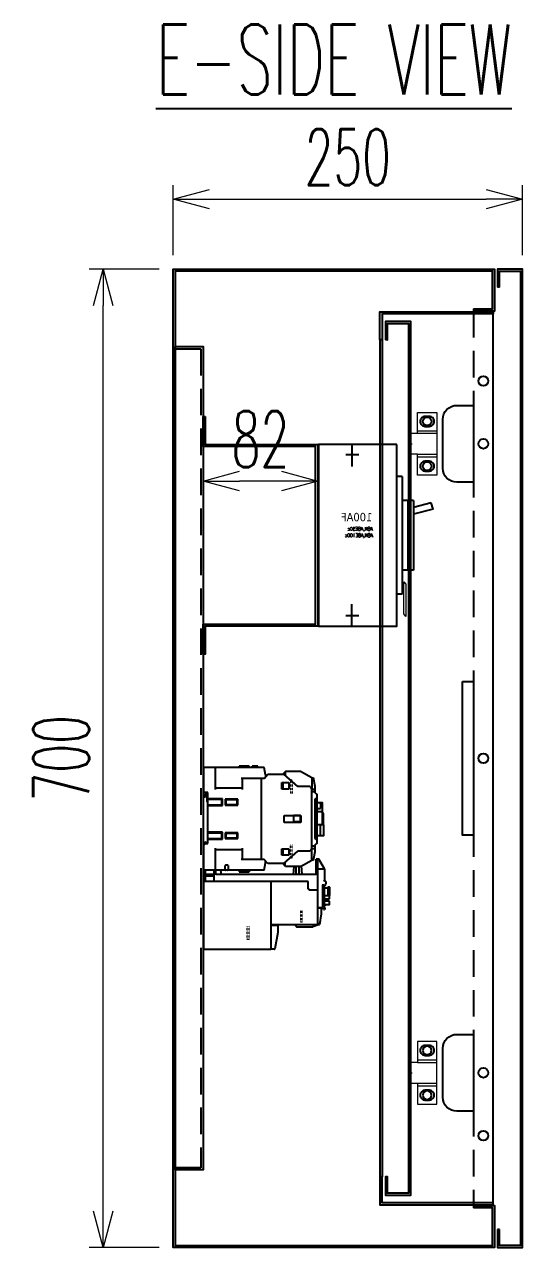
# Model space of a CAD drawing. Header units: millimetres. Extents: x -208796 to -83323, y 30910 to 103951.
# Drawn here: x -99904 to -99548, y 36028 to 36903 of the extents above; entities that cross this region are included whole.
import ezdxf

# ---------------------------------------------------------------- set-up
doc = ezdxf.new("R2010")
doc.units = ezdxf.units.MM
doc.header["$LTSCALE"] = 3
for name, pattern in [('ACAD_ISO04W100', [30, 24, -3, 0, -3]), ('ACANSTGL', [0.11811, 0.07874, -0.03937]), ('HIDDEN', [9.525, 6.35, -3.175])]:
    doc.linetypes.add(name, pattern=pattern)
for name, color, linetype in [('@.VISIBLE', 7, 'Continuous'), ('centerline', 6, 'ACAD_ISO04W100'), ('dim', 7, 'Continuous'), ('equipments', 2, 'Continuous'), ('S-DIM', 7, 'Continuous'), ('TEXT', 7, 'Continuous')]:
    doc.layers.add(name, color=color, linetype=linetype)
doc.layers.add('Thiet bi', color=7, linetype='Continuous', lineweight=9)
doc.styles.add('Ann_w01', font='romans.shx', dxfattribs={"width": 0.6, "bigfont": 'chineset.shx'})
doc.styles.add('HW_Standard', font='complex.shx', dxfattribs={"width": 0.9})
doc.styles.add('Tahoma (Input Text)', font='tahoma.ttf')
doc.dimstyles.new('Dim 01_SC20', dxfattribs={"dimscale": 20, "dimtxt": 2, "dimasz": 1.3, "dimexe": 0.5, "dimexo": 0.5, "dimgap": 0.5, "dimtad": 1, "dimdec": 1, "dimzin": 12, "dimdsep": 46, "dimtxsty": 'Ann_w01', "dimblk": 'OPEN30', "dimcen": 1.5, "dimclrd": 6, "dimclre": 6, "dimclrt": 3, "dimadec": 1, "dimazin": 3, "dimtm": 1e-09, "dimtfac": 1, "dimtdec": 1, "dimtix": 1, "dimtmove": 0, "dimatfit": 3, "dimldrblk": 'OPEN30', "dimfxl": 0, "dimtolj": 1, "dimlwd": 20, "dimlwe": 20, "dimarcsym": 0})

# ---------------------------------------------------------------- blocks, each defined once
blk = doc.blocks.new('*U205')
at = {"color": 7, "linetype": 'Continuous'}
for p, q in [((43.2, 36.75), (0, 36.75)), ((0, 15.8), (0, 36.75)), ((8.5, 21), (8.5, 36.75)), ((32.6, 37.85), (25.4, 37.85)), ((25.4, 36.75), (25.4, 37.85)), ((32.6, 36.75), (32.6, 37.85)), ((38.7, 37.85), (34.7, 37.85)), ((34.7, 36.75), (34.7, 37.85)), ((38.7, 36.75), (38.7, 37.85)), ((44.2, 31.5), (43.2, 36.75)), ((43.2, 29), (26.7, 29)), ((27.7, 21), (27.7, 29)), ((41.2, -29), (41.2, 29)), ((43.2, 29), (45.9, 32)), ((44.2, 31.5), (44.2, 30.2)), ((44.2, 30.2), (44.28, 30.2)), ((45.9, 32), (57.2, 32)), ((58.4, 34), (56.6, 32)), ((67.2, 23.1), (57.2, 32)), ((58.3, 33.89), (58.3, 31.02)), ((69.2, 34), (58.4, 34)), ((77.2, 29.5), (69.2, 34)), ((77.2, 29.5), (77.2, 21.3)), ((77.2, 29.5), (78.61, 29.5)), ((79.7, 23.3), (78.61, 29.5)), ((3, 18.8), (0, 18.8)), ((1.34, 15.8), (1.52, 17.89)), ((1.53, 17.83), (1.69, 17.84)), ((1.69, 17.84), (2.07, 17.87)), ((2.08, 18.57), (1.87, 18.56)), ((2.53, 18.61), (2.08, 18.57)), ((3, -17.6), (3, 18.8)), ((27.7, 22), (8.5, 22)), ((55.8, 21.35), (55.8, 25.95)), ((55.8, 25.95), (60.8, 25.95)), ((55.8, 25.05), (56.3, 25.05)), ((55.8, 21.55), (56.3, 21.55)), ((60.8, 21.35), (55.8, 21.35)), ((56.3, 21.35), (56.3, 25.95)), ((56.8, 21.35), (56.8, 25.95)), ((60.8, 25.95), (60.8, 21.35)), ((76.2, 23.1), (67.2, 23.1)), ((76.2, 23.1), (77.2, 21.1)), ((77.1, 21.3), (79.7, 21.3)), ((77.2, -21.1), (77.2, 21.1)), ((79.7, 19.4), (77.2, 19.4)), ((79.7, 18.4), (79.7, 23.3)), ((79.7, 18.4), (80.2, 18.4)), ((80.2, 18.4), (81.2, 17.4)), ((0, 15.8), (1.34, 15.8)), ((2.2, 13.9), (3, 14.7)), ((2.2, 13.9), (2.2, 12.5)), ((3, 11.7), (2.2, 12.5)), ((3, 17), (2.3, 17)), ((2.3, 17), (2.3, 14)), ((2.88, 17.06), (2.31, 17.11)), ((3, 17.05), (2.88, 17.06)), ((13.4, 14.4), (3, 14.4)), ((12.9, 13.9), (3, 13.9)), ((3, 10.1), (12.9, 10.1)), ((3, 9.6), (13.4, 9.6)), ((12.9, 13.9), (13.4, 14.4)), ((12.9, 10.1), (12.9, 13.9)), ((12.9, 10.1), (13.4, 9.6)), ((13.4, 9.6), (13.4, 14.4)), ((15.8, 13.6), (15.3, 14.1)), ((24.3, 14.1), (15.3, 14.1)), ((15.3, 14.1), (15.3, 9.9)), ((15.8, 10.4), (15.3, 9.9)), ((15.3, 9.9), (24.3, 9.9)), ((23.8, 13.6), (15.8, 13.6)), ((15.8, 13.6), (15.8, 10.4)), ((15.8, 10.4), (23.8, 10.4)), ((23.8, 13.6), (24.3, 14.1)), ((23.8, 10.4), (23.8, 13.6)), ((23.8, 10.4), (24.3, 9.9)), ((24.3, 9.9), (24.3, 14.1)), ((81.19, 15.3), (79.36, 14.01)), ((79.36, 14.01), (79.36, -14.01)), ((79.36, 14.01), (81.2, 14.01)), ((81.2, 15.3), (81.19, 15.3)), ((81.2, -4.3), (81.2, 17.4)), ((84.7, 11.5), (81.2, 11.5)), ((83.6, 10.5), (84.1, 11.5)), ((83.6, 10.5), (83.6, 7.4)), ((85, -4.3), (85, 11.2)), ((57.4, 2.5), (69.4, 2.5)), ((57.4, -2.5), (57.4, 2.5)), ((64.4, -2.2), (64.4, 2.5)), ((69.2, 2.4), (64.4, 2.4)), ((69.2, -2.2), (69.2, 2.5)), ((69.4, 2.5), (69.4, -2.5)), ((81, 3.9), (81, 4.5)), ((81.2, 4.5), (81, 4.5)), ((81.2, 3.9), (81, 3.9)), ((81, 2.5), (81, 3.1)), ((81.2, 3.1), (81, 3.1)), ((81.2, 2.5), (81, 2.5)), ((81, 1.1), (81, 1.7)), ((81.2, 1.7), (81, 1.7)), ((81.2, 1.1), (81, 1.1)), ((81, -0.3), (81, 0.3)), ((81.2, 0.3), (81, 0.3)), ((81.2, 7.4), (83.6, 7.4)), ((84.5, 5), (81.2, 5)), ((85.2, 4), (85, 4)), ((85.7, -3.5), (85.7, 3.5)), ((69.4, -2.5), (57.4, -2.5)), ((69.2, -2.2), (64.4, -2.2)), ((81.2, -0.3), (81, -0.3)), ((81, -1.7), (81, -1.1)), ((81.2, -1.1), (81, -1.1)), ((81.2, -1.7), (81, -1.7)), ((81, -3.1), (81, -2.5)), ((81.2, -2.5), (81, -2.5)), ((81.2, -3.1), (81, -3.1)), ((81, -4.5), (81, -3.9)), ((81.2, -3.9), (81, -3.9)), ((81, -4), (81.2, -4)), ((81.2, -4.5), (81, -4.5)), ((85.7, -4.3), (81.2, -4.3)), ((81.2, -17.4), (81.2, -4.5)), ((84.6, -4.3), (83.6, -4.8)), ((83.6, -12), (83.6, -4.8)), ((85, -4), (85.2, -4)), ((86, -11.7), (86, -4.6)), ((1.2, -16.6), (0, -18.5)), ((1.6, -16.6), (1.2, -16.6)), ((2.1, -17.6), (1.6, -16.6)), ((13.4, -9.6), (3, -9.6)), ((12.9, -10.1), (3, -10.1)), ((3, -13.9), (12.9, -13.9)), ((3, -14.4), (13.4, -14.4)), ((12.9, -10.1), (13.4, -9.6)), ((12.9, -13.9), (12.9, -10.1)), ((12.9, -13.9), (13.4, -14.4)), ((13.4, -14.4), (13.4, -9.6)), ((24.3, -9.9), (15.3, -9.9)), ((15.8, -10.4), (15.3, -9.9)), ((15.3, -9.9), (15.3, -14.1)), ((15.8, -13.6), (15.3, -14.1)), ((15.3, -14.1), (24.3, -14.1)), ((23.8, -10.4), (15.8, -10.4)), ((15.8, -10.4), (15.8, -13.6)), ((15.8, -13.6), (23.8, -13.6)), ((23.8, -10.4), (24.3, -9.9)), ((23.8, -13.6), (23.8, -10.4)), ((23.8, -13.6), (24.3, -14.1)), ((24.3, -14.1), (24.3, -9.9)), ((79.36, -14.01), (81.19, -15.3)), ((81.2, -14.01), (79.36, -14.01)), ((81.2, -17.4), (80.2, -18.4)), ((81.2, -15.3), (81.19, -15.3)), ((85.7, -12), (81.2, -12)), ((0, -92.85), (0, -18.5)), ((0.57, -17.6), (3, -17.6)), ((8.5, -36.75), (8.5, -21)), ((8.5, -22), (27.7, -22)), ((27.7, -29), (27.7, -21)), ((55.8, -21.35), (60.8, -21.35)), ((55.8, -25.95), (55.8, -21.35)), ((55.8, -21.55), (56.3, -21.55)), ((55.8, -25.05), (56.3, -25.05)), ((60.8, -25.95), (55.8, -25.95)), ((56.3, -25.95), (56.3, -21.35)), ((56.8, -25.95), (56.8, -21.35)), ((57.2, -32), (67.2, -23.1)), ((60.8, -21.35), (60.8, -25.95)), ((76.2, -23.1), (67.2, -23.1)), ((77.2, -21.1), (76.2, -23.1)), ((79.7, -21.3), (77.1, -21.3)), ((79.7, -19.4), (77.2, -19.4)), ((77.2, -29.5), (77.2, -21.3)), ((78.61, -29.5), (79.7, -23.3)), ((80.2, -18.4), (79.7, -18.4)), ((79.7, -23.3), (79.7, -18.4)), ((15.4, -36.25), (15.4, -33.45)), ((15.9, -32.95), (16.9, -32.95)), ((17.4, -33.45), (17.4, -36.25)), ((43.2, -29), (26.7, -29)), ((45.9, -32), (43.2, -29)), ((43.2, -36.75), (44.2, -31.5)), ((44.2, -30.2), (44.28, -30.2)), ((44.2, -31.5), (44.2, -30.2)), ((57.2, -32), (45.9, -32)), ((58.4, -34), (56.6, -32)), ((58.3, -33.89), (58.3, -31.02)), ((69.2, -34), (58.4, -34)), ((64.15, -39.75), (64.61, -34)), ((66.11, -39.75), (66.21, -34)), ((68.29, -39.75), (68.19, -34)), ((69.2, -34), (77.2, -29.5)), ((69.76, -33.68), (70.25, -39.75)), ((78.61, -29.5), (77.2, -29.5)), ((82.13, -28.75), (80.3, -28.75)), ((80.3, -40.05), (80.3, -28.75)), ((81.5, -75.85), (81.5, -28.75)), ((86.3, -35.75), (82.39, -28.9)), ((43.2, -36.75), (0, -36.75)), ((1.2, -44.75), (1.2, -36.75)), ((7.4, -39.85), (1.2, -39.85)), ((7.4, -40.85), (1.2, -40.85)), ((7.4, -44.75), (7.4, -36.75)), ((8.6, -40.05), (8.6, -36.75)), ((80.3, -39.75), (8.6, -39.75)), ((12.6, -39.75), (12.22, -36.75)), ((25.4, -36.75), (25.4, -37.75)), ((25.4, -37.75), (32.6, -37.75)), ((32.6, -36.75), (32.6, -37.75)), ((80.3, -35.75), (86, -35.75)), ((86.3, -35.75), (86.3, -44.06)), ((74.8, -44.75), (0, -44.75)), ((48, -44.75), (48, -93.15)), ((74.6, -49.95), (74.6, -44.75)), ((74.6, -49.15), (74.8, -49.15)), ((74.6, -49.95), (75, -49.95)), ((74.6, -49.95), (75.6, -50.95)), ((74.8, -49.75), (74.8, -44.75)), ((75.8, -50.75), (74.8, -49.75)), ((81.5, -50.95), (75.6, -50.95)), ((75.8, -50.75), (81.5, -50.75)), ((85.85, -47.5), (85.1, -47.5)), ((85.1, -47.5), (85.1, -63.35)), ((85.15, -63.65), (85.15, -47.5)), ((85.15, -47.75), (86.35, -47.75)), ((86.35, -63.25), (86.35, -47.42)), ((89.8, -48.75), (89, -48.75)), ((89, -54.76), (89, -48.75)), ((90, -48.95), (90, -54.91)), ((85.1, -54.75), (85.15, -54.75)), ((86.35, -54.75), (89, -54.75)), ((87, -57.25), (90, -57.25)), ((87, -58.85), (87, -57.25)), ((90, -58.85), (87, -58.85)), ((89, -54.76), (89.8, -54.76)), ((90, -57.25), (90, -54.96)), ((90, -61.04), (90, -58.85)), ((84.8, -63.65), (81.5, -63.65)), ((84.1, -63.95), (81.5, -63.95)), ((84.1, -67.95), (82.75, -75.6)), ((84.1, -63.95), (84.1, -67.95)), ((85.1, -61.25), (85.15, -61.25)), ((85.1, -61.65), (85.15, -61.65)), ((85.7, -64.6), (85.15, -63.65)), ((86.35, -61.25), (89.8, -61.25)), ((86.35, -61.65), (86.6, -61.65)), ((86.55, -64.68), (86.38, -64.78)), ((86.39, -63.4), (86.74, -64)), ((86.6, -61.65), (87.8, -61.25)), ((81.2, -75.85), (48, -75.85)), ((53, -76.15), (48, -76.15)), ((53, -76.15), (53, -81.35)), ((66.31, -77.22), (65.4, -75.85)), ((65.6, -75.85), (65.65, -75.97)), ((65.64, -75.85), (65.68, -75.96)), ((65.65, -75.97), (65.95, -75.85)), ((65.71, -75.85), (65.74, -75.93)), ((65.84, -75.85), (65.86, -75.89)), ((77.84, -77.35), (66.56, -77.35)), ((81.32, -75.93), (77.96, -77.33)), ((82.46, -75.85), (81.5, -75.85)), ((82.91, -74.68), (83.11, -74.71)), ((82.91, -74.72), (83.1, -74.76)), ((82.94, -74.55), (83.13, -74.59)), ((82.96, -74.43), (83.15, -74.46)), ((82.99, -74.22), (83.19, -74.25)), ((83.02, -74.09), (83.21, -74.13)), ((83.05, -73.88), (83.25, -73.92)), ((83.08, -73.72), (83.28, -73.75)), ((83.08, -73.76), (83.27, -73.79)), ((83.09, -73.67), (83.29, -73.71)), ((83.1, -74.76), (83.45, -72.79)), ((83.11, -73.55), (83.31, -73.58)), ((83.14, -73.38), (83.34, -73.41)), ((83.16, -73.25), (83.36, -73.29)), ((83.2, -73.04), (83.4, -73.08)), ((83.22, -72.92), (83.42, -72.95)), ((83.25, -72.75), (83.45, -72.79)), ((83.25, -72.79), (83.44, -72.83)), ((53, -81.35), (50.96, -92.9)), ((0.3, -93.15), (47.7, -93.15)), ((50.67, -93.15), (48, -93.15))]:
    blk.add_line(p, q, dxfattribs=at)
at = {"color": 7, "linetype": 'ACANSTGL', "lineweight": 0, "ltscale": 0.5}
for p, q in [((63.3, 28), (62.1, 28)), ((62.1, 28), (62.1, 18)), ((63.3, 28), (63.3, 18)), ((62.1, -28), (62.1, -18)), ((63.3, -28), (63.3, -18)), ((63.3, -28), (62.1, -28)), ((69.5, -73.85), (69.5, -65.35)), ((70.5, -73.85), (70.5, -65.35)), ((31, -86.25), (31, -76.75)), ((32.6, -86.25), (32.6, -76.75)), ((70.5, -73.85), (69.5, -73.85)), ((32.6, -86.25), (31, -86.25))]:
    blk.add_line(p, q, dxfattribs=at)
at = {"color": 7, "linetype": 'Continuous'}
for points in [[(3, 17.65), (2.91, 17.64), (2.51, 17.61), (2.11, 17.58), (1.74, 17.55), (1.49, 17.52)], [(3, 18.05), (2.82, 18.07), (2.46, 18.1), (2.08, 18.13), (1.69, 18.16), (1.59, 18.17)], [(1.76, 18.45), (1.99, 18.43), (2.42, 18.4), (2.84, 18.36), (3, 18.35)], [(2.07, 17.87), (2.8, 17.93), (3, 17.95)], [(3, 18.65), (2.86, 18.64), (2.53, 18.61)], [(2.31, 17.11), (2.05, 17.13), (1.65, 17.16), (1.46, 17.18)], [(1.48, 17.48), (1.59, 17.47), (1.99, 17.43), (2.45, 17.4), (2.93, 17.36), (3, 17.35)]]:
    blk.add_lwpolyline(points, dxfattribs=at)
for centre, radius, start, end in [((2.52, 17.8), 1, 90, 175), ((84.7, 11.2), 0.3, 0, 90), ((84.5, 5.5), 0.5, 269.98973, 0.00482), ((85.2, 3.5), 0.5, 0, 90), ((85.2, -3.5), 0.5, 270, 0), ((85.7, -4.6), 0.3, 0, 90), ((85.7, -11.7), 0.3, 270, 0), ((15.9, -33.45), 0.5, 90, 180), ((16.9, -33.45), 0.5, 0, 90), ((82.13, -29.05), 0.3, 29.74488, 90), ((15.9, -36.25), 0.5, 180, 270), ((16.9, -36.25), 0.5, 270, 0), ((86, -36.05), 0.3, 0, 90), ((87, -45.29), 4, 241.58248, 242.37372), ((85.85, -45.75), 1.75, 270, 75.0994), ((87, -45.29), 4, 260.642, 300), ((89.8, -48.95), 0.2, 0, 90), ((84.8, -63.35), 0.3, 270, 0), ((86.13, -64.35), 0.5, 210, 300), ((86.65, -63.25), 0.3, 180, 210), ((86.3, -64.25), 0.5, 300, 30), ((66.56, -77.05), 0.3, 213.69007, 270), ((77.84, -77.05), 0.3, 270, 292.61986), ((81.2, -75.55), 0.3, 270, 337.5), ((81.2, -75.65), 0.3, 292.61986, 0), ((82.46, -75.55), 0.3, 270, 350), ((0.3, -92.85), 0.3, 180, 270), ((47.7, -92.85), 0.3, 270, 338.3841), ((50.67, -92.85), 0.3, 270, 350)]:
    blk.add_arc(centre, radius, start, end, dxfattribs=at)
for points, start_tangent, end_tangent in [([(0.3, -37.05), (0.22, -36.97), (0.14, -36.89), (0.07, -36.82), (0.02, -36.77), (0, -36.75)], (-0.707107, 0.707107), (-0.707107, 0.707107)), ([(86.26, -35.69), (86.2, -35.61), (86.11, -35.56), (86, -35.55)], (-0.496139, 0.868243), (-0.9996, -0.028272)), ([(84.8, -47.2), (84.87, -47.27), (84.93, -47.33), (84.99, -47.39), (85.05, -47.45), (85.08, -47.48), (85.1, -47.5)], (0.707107, -0.707107), (0.707107, -0.707107)), ([(86, -44.31), (86.08, -44.24), (86.16, -44.17), (86.23, -44.12), (86.28, -44.07), (86.3, -44.06)], (0.742781, 0.669534), (0.792824, 0.60945)), ([(90, -54.96), (89.99, -54.89), (89.96, -54.84), (89.92, -54.79), (89.86, -54.77), (89.8, -54.76)], (0, 1), (-1, 0)), ([(89.8, -61.25), (89.86, -61.24), (89.92, -61.21), (89.96, -61.17), (89.99, -61.11), (90, -61.04)], (1, 0), (0, 1)), ([(84.1, -67.95), (84.08, -67.95), (84.01, -67.95), (83.91, -67.94), (83.8, -67.93)], (-0.990724, -0.135887), (-0.996204, 0.087051)), ([(53, -81.35), (52.96, -81.35), (52.85, -81.34), (52.7, -81.33)], (-0.999998, 0.002088), (-0.996197, 0.08713))]:
    blk.add_spline(points, degree=3, dxfattribs=dict(at, start_tangent=start_tangent, end_tangent=end_tangent))
blk = doc.blocks.new('*U207')
at = {"layer": '@.VISIBLE'}
blk.add_lwpolyline([(150, -100.82), (130, -100.82), (130, -181.32), (0, -181.32), (0, -100.82), (-20, -100.82), (-20, -99.32), (1.5, -99.32), (1.5, -179.82), (128.5, -179.82), (128.5, -99.32), (150, -99.32)], close=True, dxfattribs=at)
blk = doc.blocks.new('*U147')
at = {"color": 1}
for p, q in [((1088.08, -3252.87), (1088.08, -3268.67)), ((1083.09, -3260.37), (1092.45, -3260.37)), ((1088.08, -3382.87), (1088.08, -3367.07)), ((1083.09, -3375.37), (1092.45, -3375.37))]:
    blk.add_line(p, q, dxfattribs=at)
at = {"color": 3}
blk.add_line((1052.08, -3275.87), (1052.08, -3359.87), dxfattribs=at)
for p, q in [((1052.08, -3275.87), (1056.08, -3275.87)), ((1044.08, -3292.87), (1052.08, -3292.87)), ((1044.08, -3292.87), (1044.08, -3342.87)), ((1048.08, -3292.87), (1048.08, -3342.87)), ((1044.08, -3342.87), (1052.08, -3342.87)), ((1052.08, -3359.87), (1056.08, -3359.87))]:
    blk.add_line(p, q)
blk.add_lwpolyline([(1056.08, -3252.87), (1112.08, -3252.87), (1112.08, -3382.87), (1056.08, -3382.87)], close=True)
at = {"layer": 'TEXT'}
for p, q in [((1030.08, -3299.04), (1031.34, -3294.6)), ((1031.34, -3294.6), (1044.08, -3297.94)), ((1030.08, -3299.04), (1044.08, -3302.74))]:
    blk.add_line(p, q, dxfattribs=at)
at = {"layer": 'Thiet bi', "color": 1, "linetype": 'HIDDEN', "ltscale": 10}
for points in [[(1047.58, -3261.61), (1047.58, -3284.56), (1046.08, -3282.85), (1046.08, -3259.89)], [(1047.58, -3261.61), (1047.58, -3284.56), (1046.08, -3282.85), (1046.08, -3259.89)], [(1051.08, -3374.13), (1051.08, -3351.18), (1049.58, -3352.89), (1049.58, -3375.85)], [(1051.08, -3374.13), (1051.08, -3351.18), (1049.58, -3352.89), (1049.58, -3375.85)]]:
    blk.add_lwpolyline(points, close=True, dxfattribs=at)
at = {"color": 251, "style": 'HW_Standard', "width": 0.9}
for s, p in [('ABN,ABE50c', (1073.24, -3314.44)), ('ABN,ABE100c', (1073.16, -3319.1))]:
    blk.add_text(s, height=2.5, dxfattribs=at).set_placement(p)
at = {"layer": 'TEXT', "insert": (1073.54, -3301.79), "char_height": 6, "attachment_point": 1, "style": 'Tahoma (Input Text)'}
blk.add_mtext_dynamic_manual_height_columns('100AF', width=11.0147, gutter_width=1, heights=[0], dxfattribs=at)
blk = doc.blocks.new('HL025-2.2 Side')
at = {"layer": 'centerline', "lineweight": 0}
blk.add_line((-1, 0), (1, 0), dxfattribs=at)
at = {"layer": 'equipments', "lineweight": 0}
for p, q in [((4.8, 9.25), (18.8, 9.25)), ((4.8, 7.5), (18.8, 7.5)), ((4.8, -7.5), (18.8, -7.5)), ((4.8, -9.25), (18.8, -9.25))]:
    blk.add_line(p, q, dxfattribs=at)
for points in [[(4.8, 7.5), (4.8, 22.5), (18.8, 22.5), (18.8, -22.5), (4.8, -22.5), (4.8, -7.5)], [(4.8, -7.5), (0, -7.5), (0, 7.5), (4.8, 7.5)]]:
    blk.add_lwpolyline(points, dxfattribs=at)
at = {"layer": 'equipments'}
for centre in [(11.8, 16), (11.8, -16)]:
    blk.add_circle(centre, 3, dxfattribs=at)
blk = doc.blocks.new('_Open30')
at = {"color": 0, "linetype": 'ByBlock', "lineweight": -2}
for p, q in [((-1, 0.268), (0, 0)), ((0, 0), (-1, -0.268)), ((0, 0), (-1, 0))]:
    blk.add_line(p, q, dxfattribs=at)
blk = doc.blocks.new('*D315')
at = {"layer": '@.VISIBLE', "color": 6, "lineweight": 20}
for p, q in [((-99807.69, 36727.82), (-99857.69, 36727.82)), ((-99847.69, 36053.82), (-99847.69, 36701.82)), ((-99807.69, 36027.82), (-99857.69, 36027.82))]:
    blk.add_line(p, q, dxfattribs=at)
at = {"layer": 'Defpoints', "color": 0}
for p in [(-99847.69, 36727.82), (-99797.69, 36727.82), (-99797.69, 36027.82)]:
    blk.add_point(p, dxfattribs=at)
at = {"layer": '@.VISIBLE', "color": 6, "lineweight": 20, "xscale": 26, "yscale": 26, "zscale": 26}
for p, rotation in [((-99847.69, 36727.82), 90), ((-99847.69, 36027.82), 270)]:
    blk.add_blockref('_Open30', p, dxfattribs=dict(at, rotation=rotation))
at = {"layer": '@.VISIBLE', "color": 3, "insert": (-99877.69, 36377.82), "char_height": 40, "attachment_point": 5, "rotation": 90, "style": 'Ann_w01'}
blk.add_mtext('\\A1;700', dxfattribs=at)
blk = doc.blocks.new('*D317')
at = {"layer": '@.VISIBLE', "color": 6, "lineweight": 20}
for p, q in [((-99797.69, 36737.82), (-99797.69, 36787.82)), ((-99547.69, 36737.82), (-99547.69, 36787.82)), ((-99771.69, 36777.82), (-99573.69, 36777.82))]:
    blk.add_line(p, q, dxfattribs=at)
at = {"layer": 'Defpoints', "color": 0}
for p in [(-99547.69, 36777.82), (-99797.69, 36727.82), (-99547.69, 36727.82)]:
    blk.add_point(p, dxfattribs=at)
at = {"layer": '@.VISIBLE', "color": 6, "lineweight": 20, "xscale": 26, "yscale": 26, "zscale": 26, "rotation": 180}
blk.add_blockref('_Open30', (-99797.69, 36777.82), dxfattribs=at)
at = {"layer": '@.VISIBLE', "color": 6, "lineweight": 20, "xscale": 26, "yscale": 26, "zscale": 26}
blk.add_blockref('_Open30', (-99547.69, 36777.82), dxfattribs=at)
at = {"layer": '@.VISIBLE', "color": 3, "insert": (-99672.69, 36807.82), "char_height": 40, "attachment_point": 5, "style": 'Ann_w01'}
blk.add_mtext('\\A1;250', dxfattribs=at)
blk = doc.blocks.new('*D361')
at = {"layer": 'Defpoints', "color": 0}
for p in [(-99694.19, 36602.32), (-99776.19, 36600.82), (-99776.19, 36576.21)]:
    blk.add_point(p, dxfattribs=at)
at = {"layer": 'S-DIM', "color": 6, "lineweight": 20}
for p, q in [((-99776.19, 36590.82), (-99776.19, 36566.21)), ((-99694.19, 36592.32), (-99694.19, 36566.21)), ((-99720.19, 36576.21), (-99750.19, 36576.21))]:
    blk.add_line(p, q, dxfattribs=at)
at = {"layer": 'S-DIM', "color": 6, "lineweight": 20, "xscale": 26, "yscale": 26, "zscale": 26, "rotation": 180}
blk.add_blockref('_Open30', (-99776.19, 36576.21), dxfattribs=at)
at = {"layer": 'S-DIM', "color": 6, "lineweight": 20, "xscale": 26, "yscale": 26, "zscale": 26}
blk.add_blockref('_Open30', (-99694.19, 36576.21), dxfattribs=at)
at = {"layer": 'S-DIM', "color": 3, "insert": (-99735.19, 36606.21), "char_height": 40, "attachment_point": 5, "style": 'Ann_w01'}
blk.add_mtext('\\A1;82', dxfattribs=at)

msp = doc.modelspace()

# ---------------------------------------------------------------- linework, layer by layer
at = {"layer": '@.VISIBLE', "color": 4}
for p, q in [((-99564.19, 36714.82), (-99565.69, 36714.82)), ((-99564.19, 36040.82), (-99565.69, 36040.82))]:
    msp.add_line(p, q, dxfattribs=at)
at = {"layer": '@.VISIBLE'}
for p, q in [((-99582.69, 36699.32), (-99582.69, 36697.82)), ((-99582.69, 36057.82), (-99582.69, 36056.32))]:
    msp.add_line(p, q, dxfattribs=at)
at = {"layer": '@.VISIBLE', "linetype": 'HIDDEN'}
msp.add_line((-99582.69, 36697.82), (-99582.69, 36057.82), dxfattribs=at)
at = {"layer": '@.VISIBLE', "color": 6}
for p, q in [((-99568.69, 36059.82), (-99568.69, 36695.82)), ((-99649.69, 36677.32), (-99649.69, 36078.32)), ((-99648.19, 36677.32), (-99648.19, 36078.32))]:
    msp.add_line(p, q, dxfattribs=at)
at = {"layer": '@.VISIBLE'}
for points in [[(-99582.69, 36057.82), (-99567.69, 36057.82), (-99567.69, 36027.82), (-99797.69, 36027.82), (-99797.69, 36727.82), (-99567.69, 36727.82), (-99567.69, 36697.82), (-99582.69, 36697.82)], [(-99582.69, 36699.32), (-99569.19, 36699.32), (-99569.19, 36726.32), (-99796.19, 36726.32), (-99796.19, 36029.32), (-99569.19, 36029.32), (-99569.19, 36056.32), (-99582.69, 36056.32)]]:
    msp.add_lwpolyline(points, dxfattribs=at)
at = {"layer": '@.VISIBLE', "color": 4}
for points in [[(-99565.69, 36040.82), (-99565.69, 36027.82), (-99547.69, 36027.82), (-99547.69, 36727.82), (-99565.69, 36727.82), (-99565.69, 36714.82)], [(-99564.19, 36714.82), (-99564.19, 36726.32), (-99549.19, 36726.32), (-99549.19, 36029.32), (-99564.19, 36029.32), (-99564.19, 36040.82)], [(-99645.69, 36677.35), (-99644.19, 36677.32), (-99644.19, 36688.82), (-99629.19, 36688.82), (-99629.19, 36066.82), (-99644.19, 36066.82), (-99644.19, 36078.32), (-99645.69, 36078.32), (-99645.69, 36065.32), (-99627.69, 36065.32), (-99627.69, 36690.32), (-99645.69, 36690.32), (-99645.69, 36677.32)]]:
    msp.add_lwpolyline(points, dxfattribs=at)
at = {"layer": '@.VISIBLE', "color": 6}
for points in [[(-99568.69, 36695.82), (-99648.19, 36695.82), (-99648.19, 36677.32), (-99649.69, 36677.32), (-99649.69, 36697.32), (-99568.69, 36697.32)], [(-99590.69, 36432.82), (-99582.69, 36432.82), (-99582.69, 36322.82), (-99590.69, 36322.82)], [(-99568.69, 36059.82), (-99648.19, 36059.82), (-99648.19, 36078.32), (-99649.69, 36078.32), (-99649.69, 36058.32), (-99568.69, 36058.32)]]:
    msp.add_lwpolyline(points, close=True, dxfattribs=at)
at = {"layer": '@.VISIBLE', "color": 151}
msp.add_lwpolyline([(-99796.19, 36672.32), (-99776.19, 36672.32), (-99776.19, 36083.32), (-99796.19, 36083.32)], close=True, dxfattribs=at)
at = {"layer": '@.VISIBLE', "color": 151, "linetype": 'HIDDEN'}
msp.add_lwpolyline([(-99796.19, 36670.82), (-99777.69, 36670.82), (-99777.69, 36084.82), (-99796.19, 36084.82)], dxfattribs=at)
at = {"layer": '@.VISIBLE', "color": 6}
for points in [[(-99582.69, 36630.32), (-99582.69, 36575.32), (-99594.69, 36575.32, -0.414214), (-99604.69, 36585.32), (-99604.69, 36620.32, -0.414214), (-99594.69, 36630.32)], [(-99620.89, 36618.82), (-99620.89, 36618.82, 0.414214), (-99617.39, 36615.32), (-99614.39, 36615.32, 0.414214), (-99610.89, 36618.82), (-99610.89, 36618.82, 0.414214), (-99614.39, 36622.32), (-99617.39, 36622.32, 0.414214)], [(-99620.89, 36586.82), (-99620.89, 36586.82, 0.414214), (-99617.39, 36583.32), (-99614.39, 36583.32, 0.414214), (-99610.89, 36586.82), (-99610.89, 36586.82, 0.414214), (-99614.39, 36590.32), (-99617.39, 36590.32, 0.414214)], [(-99582.69, 36180.32), (-99582.69, 36125.32), (-99594.69, 36125.32, -0.414214), (-99604.69, 36135.32), (-99604.69, 36170.32, -0.414214), (-99594.69, 36180.32)], [(-99620.89, 36168.82), (-99620.89, 36168.82, 0.414214), (-99617.39, 36165.32), (-99614.39, 36165.32, 0.414214), (-99610.89, 36168.82), (-99610.89, 36168.82, 0.414214), (-99614.39, 36172.32), (-99617.39, 36172.32, 0.414214)], [(-99620.89, 36136.82), (-99620.89, 36136.82, 0.414214), (-99617.39, 36133.32), (-99614.39, 36133.32, 0.414214), (-99610.89, 36136.82), (-99610.89, 36136.82, 0.414214), (-99614.39, 36140.32), (-99617.39, 36140.32, 0.414214)]]:
    msp.add_lwpolyline(points, format="xyb", close=True, dxfattribs=at)
for centre in [(-99575.69, 36647.82), (-99575.69, 36602.82), (-99575.69, 36377.82), (-99575.69, 36152.82), (-99575.69, 36107.82)]:
    msp.add_circle(centre, 3.5, dxfattribs=at)

# ---------------------------------------------------------------- block references
at = {"xscale": -1}
msp.add_blockref('*U147', (-98581.61, 39855.2), dxfattribs=at)
msp.add_blockref('*U205', (-99775.7, 36334.47))
at = {"layer": '@.VISIBLE', "rotation": 90}
msp.add_blockref('*U207', (-99875.51, 36472.32), dxfattribs=at)
at = {"layer": 'equipments'}
msp.add_blockref('HL025-2.2 Side', (-99627.69, 36602.82), dxfattribs=at)
at = {"layer": 'equipments', "xscale": -1, "rotation": 180}
msp.add_blockref('HL025-2.2 Side', (-99627.69, 36152.82), dxfattribs=at)

# ---------------------------------------------------------------- texts
at = {"layer": 'dim', "color": 2, "insert": (-99682.69, 36877.82), "char_height": 50, "attachment_point": 5, "style": 'Ann_w01'}
msp.add_mtext('\\A1;{\\LE-SIDE VIEW}', dxfattribs=at)

# ---------------------------------------------------------------- dimensions: what is measured, and where the dimension line sits
at = {"layer": '@.VISIBLE'}
dim = msp.add_linear_dim(base=(-99547.69, 36777.82), p1=(-99797.69, 36727.82), p2=(-99547.69, 36727.82), dimstyle='Dim 01_SC20', dxfattribs=at)
dim.commit()
dim.dimension.update_dxf_attribs({"geometry": '*D317', "text_midpoint": (-99672.69, 36807.82)})
dim = msp.add_linear_dim(base=(-99847.69, 36727.82), p1=(-99797.69, 36027.82), p2=(-99797.69, 36727.82), angle=90, dimstyle='Dim 01_SC20', dxfattribs=at)
dim.commit()
dim.dimension.update_dxf_attribs({"geometry": '*D315', "text_midpoint": (-99877.69, 36377.82)})
at = {"layer": 'S-DIM'}
dim = msp.add_linear_dim(base=(-99776.19, 36576.21), p1=(-99694.19, 36602.32), p2=(-99776.19, 36600.82), dimstyle='Dim 01_SC20', dxfattribs=at)
dim.commit()
dim.dimension.update_dxf_attribs({"geometry": '*D361', "text_midpoint": (-99735.19, 36606.21)})

doc.saveas('drawing.dxf')
